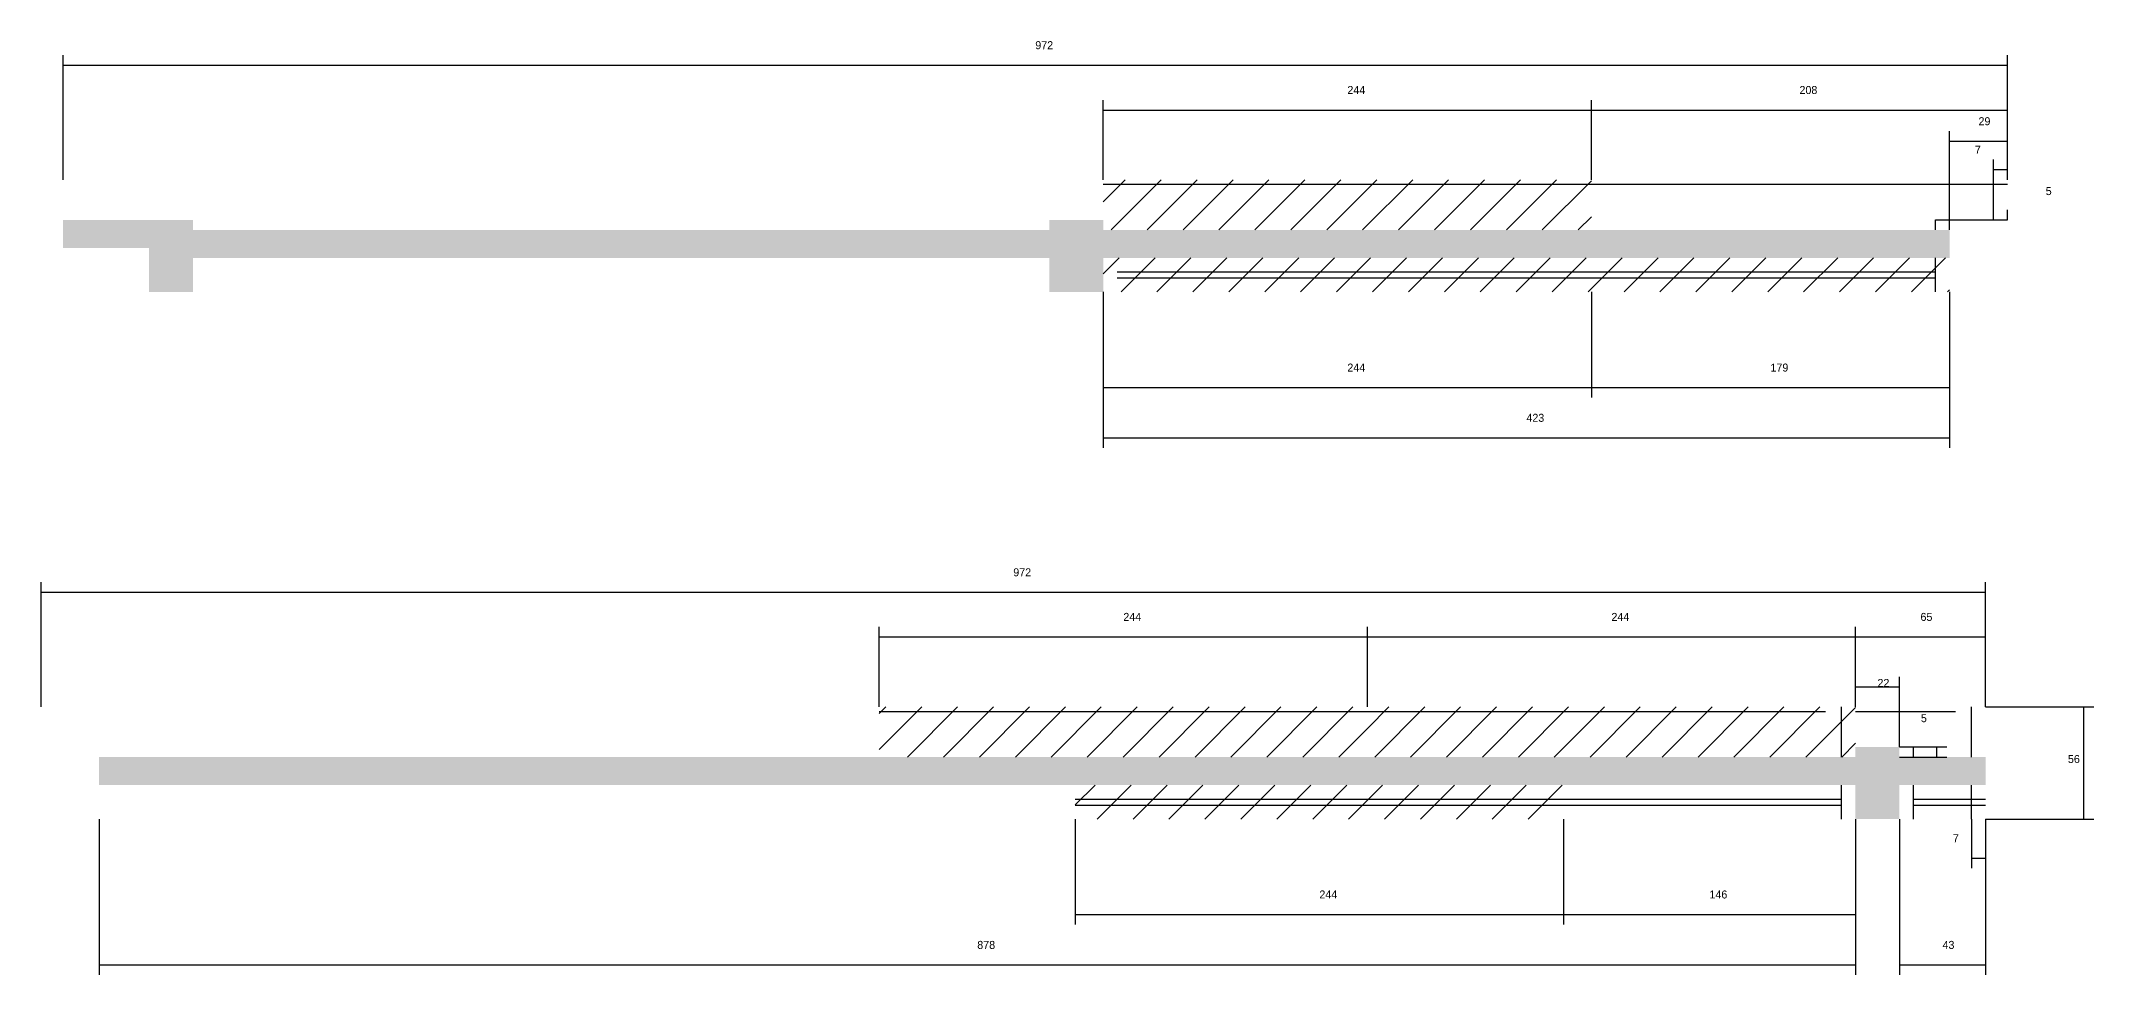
# Model space of a CAD drawing. Header units: metres. Extents: x 2047 to 4638, y -2211 to -952.
# Drawn here: x 2047 to 3073, y -1418 to -952 of the extents above; entities that cross this region are included whole.
import ezdxf

# ---------------------------------------------------------------- set-up
doc = ezdxf.new("R2010")
doc.units = ezdxf.units.M
for name, color, linetype in [('COTA', 241, 'Continuous'), ('Hachura', 253, 'Continuous'), ('Painéis', 200, 'Continuous'), ('SARR_2.2x7', 40, 'Continuous')]:
    doc.layers.add(name, color=color, linetype=linetype)

msp = doc.modelspace()

# ---------------------------------------------------------------- hatches: boundary and pattern name
at = {"layer": 'COTA'}
h = msp.add_hatch(dxfattribs=at)
h.set_pattern_fill('AR-CONC', scale=0.03)
h.paths.add_polyline_path([(2578, -1077.1), (2578, -1060.1), (2578, -1060.1), (3001, -1060.1), (3001, -1060.1), (3001, -1046.1), (3001, -1046.1), (2578, -1046.1), (2578, -1046.1), (2578, -1041.1), (2578, -1041.1), (2551, -1041.1), (2551, -1041.1), (2551, -1046.1), (2551, -1046.1), (2123, -1046.1), (2123, -1046.1), (2123, -1041.1), (2123, -1041.1), (2101, -1041.1), (2101, -1041.1), (2058, -1041.1), (2058, -1041.1), (2058, -1055.1), (2058, -1055.1), (2101, -1055.1), (2101, -1055.1), (2101, -1077.1), (2101, -1077.1), (2123, -1077.1), (2123, -1077.1), (2123, -1060.1), (2123, -1060.1), (2551, -1060.1), (2551, -1060.1), (2551, -1077.1), (2551, -1077.1), (2578, -1077.1)])
h = msp.add_hatch(dxfattribs=at)
h.set_pattern_fill('AR-CONC', scale=0.03)
h.paths.add_polyline_path([(2976, -1323.5), (3019, -1323.5), (3019, -1309.5), (2976, -1309.5), (2976, -1304.5), (2954, -1304.5), (2954, -1309.5), (2076, -1309.5), (2076, -1323.5), (2954, -1323.5), (2954, -1340.5), (2976, -1340.5)])
at = {"layer": 'Hachura'}
h = msp.add_hatch(dxfattribs=at)
h.set_pattern_fill('ANSI31', scale=4)
h.paths.add_polyline_path([(2578, -1021.1), (2578, -1041.1), (2578, -1046.1), (2822, -1046.1), (2822, -1021.1)])
h = msp.add_hatch(dxfattribs=at)
h.set_pattern_fill('ANSI31', scale=4)
h.paths.add_polyline_path([(2822, -1060.1), (2578, -1060.1), (2578, -1077.1), (2822, -1077.1)])
h = msp.add_hatch(dxfattribs=at)
h.set_pattern_fill('ANSI31', scale=4)
h.paths.add_polyline_path([(3001, -1060.1), (2822, -1060.1), (2822, -1077.1), (3001, -1077.1)])
h = msp.add_hatch(dxfattribs=at)
h.set_pattern_fill('ANSI31', scale=4)
h.paths.add_polyline_path([(2466, -1284.5), (2466, -1309.5), (2710, -1309.5), (2710, -1284.5)])
h = msp.add_hatch(dxfattribs=at)
h.set_pattern_fill('ANSI31', scale=4)
h.paths.add_polyline_path([(2710, -1284.5), (2710, -1309.5), (2954, -1309.5), (2954, -1284.5)])
h = msp.add_hatch(dxfattribs=at)
h.set_pattern_fill('ANSI31', scale=4)
h.paths.add_polyline_path([(2808, -1340.5), (2808, -1323.5), (2564, -1323.5), (2564, -1340.5)])

# ---------------------------------------------------------------- linework, layer by layer
at = {"layer": 'COTA'}
for p, q in [((2058, -1021.1), (2058, -958.8)), ((2058, -963.8), (3030, -963.8)), ((3030, -1021.1), (3030, -958.8)), ((2578, -1021.1), (2578, -981.2)), ((2822, -1021.1), (2822, -981.2)), ((2822, -1021.1), (2822, -981.2)), ((3030, -1021.1), (3030, -981.2)), ((2578, -986.2), (2822, -986.2)), ((2822, -986.2), (3030, -986.2)), ((3001, -1041.1), (3001, -996.8)), ((3001, -1001.8), (3030, -1001.8)), ((3030, -1021.1), (3030, -996.8)), ((3023, -1021.1), (3023, -1011)), ((3030, -1021.1), (3030, -1011)), ((3023, -1016), (3030, -1016)), ((3001, -1046.1), (3001, -1036.1)), ((3030, -1041.1), (3030, -1036.1)), ((3001, -1041.1), (3030, -1041.1)), ((2578, -1077.1), (2578, -1129.9)), ((2578, -1077.1), (2578, -1155)), ((2822, -1077.1), (2822, -1129.9)), ((2822, -1077.1), (2822, -1129.9)), ((3001, -1077.1), (3001, -1129.9)), ((3001, -1077.1), (3001, -1155)), ((2578, -1124.9), (2822, -1124.9)), ((2822, -1124.9), (3001, -1124.9)), ((2578, -1150), (3001, -1150)), ((2047, -1284.5), (2047, -1222.2)), ((2047, -1227.2), (3019, -1227.2)), ((3019, -1284.5), (3019, -1222.2)), ((2466, -1284.5), (2466, -1244.5)), ((2466, -1249.5), (2710, -1249.5)), ((2710, -1284.5), (2710, -1244.5)), ((2710, -1284.5), (2710, -1244.5)), ((2710, -1249.5), (2954, -1249.5)), ((2954, -1284.5), (2954, -1244.5)), ((2954, -1284.5), (2954, -1244.5)), ((2954, -1249.5), (3019, -1249.5)), ((3019, -1284.5), (3019, -1244.5)), ((2954, -1284.5), (2954, -1269.5)), ((2976, -1304.5), (2976, -1269.5)), ((2954, -1274.5), (2976, -1274.5)), ((3019, -1284.5), (3073.2, -1284.5)), ((3068.2, -1340.5), (3068.2, -1284.5)), ((2976, -1304.5), (2999.7, -1304.5)), ((2976, -1309.5), (2999.7, -1309.5)), ((2994.7, -1309.5), (2994.7, -1304.5)), ((2076, -1340.5), (2076, -1418.4)), ((2564, -1340.5), (2564, -1393.2)), ((2808, -1340.5), (2808, -1393.2)), ((2808, -1340.5), (2808, -1393.2)), ((2954, -1340.5), (2954, -1393.2)), ((2954, -1340.5), (2954, -1418.4)), ((2976, -1340.5), (2976, -1418.4)), ((3012, -1340.5), (3012, -1365.1)), ((3019, -1340.5), (3073.2, -1340.5)), ((3019, -1340.5), (3019, -1365.1)), ((3019, -1340.5), (3019, -1418.4)), ((3012, -1360.1), (3019, -1360.1)), ((2564, -1388.2), (2808, -1388.2)), ((2808, -1388.2), (2954, -1388.2)), ((2076, -1413.4), (2954, -1413.4)), ((2976, -1413.4), (3019, -1413.4))]:
    msp.add_line(p, q, dxfattribs=at)
at = {"layer": 'Painéis'}
msp.add_line((3001, -1041.1), (3030, -1041.1), dxfattribs=at)
at = {"layer": 'SARR_2.2x7'}
for p, q in [((2578, -1023.3), (2822, -1023.3)), ((2822, -1023.3), (3030, -1023.3)), ((3023, -1041.1), (3023, -1021.1)), ((2994, -1046.1), (2994, -1041.1)), ((2994, -1041.1), (3001, -1041.1)), ((2585, -1067.1), (2822, -1067.1)), ((2822, -1067.1), (2994, -1067.1)), ((2994, -1077.1), (2994, -1060.1)), ((2585, -1070.1), (2822, -1070.1)), ((2822, -1070.1), (2994, -1070.1)), ((2466, -1286.7), (2710, -1286.7)), ((2710, -1286.7), (2939, -1286.7)), ((2947, -1309.5), (2947, -1284.5)), ((2954, -1286.7), (3004, -1286.7)), ((3012, -1309.5), (3012, -1284.5)), ((2976, -1304.5), (2983, -1304.5)), ((2983, -1309.5), (2983, -1304.5)), ((2947, -1340.5), (2947, -1323.5)), ((2983, -1340.5), (2983, -1323.5)), ((3012, -1340.5), (3012, -1323.5)), ((2564, -1330.5), (2808, -1330.5)), ((2564, -1333.5), (2808, -1333.5)), ((2808, -1330.5), (2947, -1330.5)), ((2808, -1333.5), (2947, -1333.5)), ((2983, -1330.5), (3019, -1330.5)), ((2983, -1333.5), (3019, -1333.5))]:
    msp.add_line(p, q, dxfattribs=at)

# ---------------------------------------------------------------- texts
at = {"layer": 'COTA'}
for s, p in [('972', (2544, -955.8)), ('244', (2700, -978.2)), ('208', (2926, -978.2)), ('29', (3015.5, -993.8)), ('7', (3013.7, -1008)), ('5', (3049.1, -1028.7)), ('244', (2700, -1116.9)), ('179', (2911.5, -1116.9)), ('423', (2789.5, -1142)), ('972', (2533, -1219.2)), ('244', (2588, -1241.5)), ('244', (2832, -1241.5)), ('65', (2986.5, -1241.5)), ('22', (2965, -1274.5)), ('5', (2986.7, -1292.1)), ('56', (3060.2, -1312.5)), ('7', (3002.7, -1352.1)), ('244', (2686, -1380.2)), ('146', (2881, -1380.2)), ('878', (2515, -1405.4)), ('43', (2997.5, -1405.4))]:
    msp.add_text(s, height=4, dxfattribs=at).set_placement(p)

doc.saveas('drawing.dxf')
